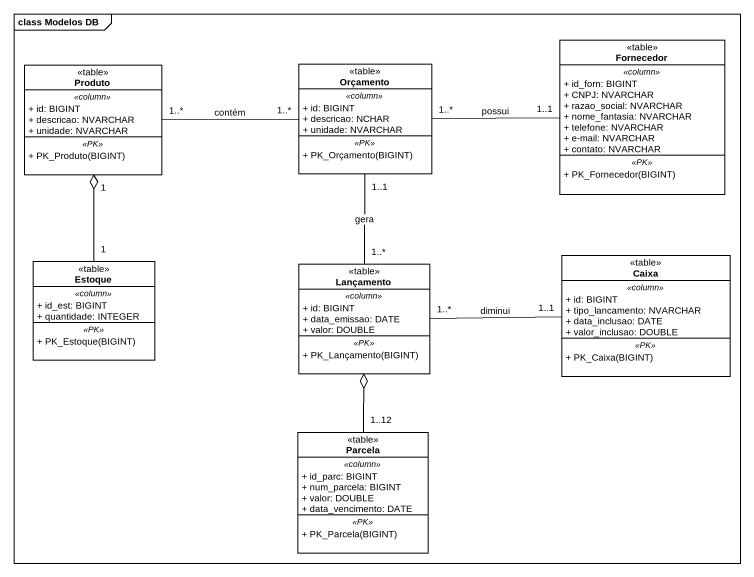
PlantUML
@startuml
mainframe class Modelos DB
hide circle
hide empty members
skinparam classAttributeIconSize 0
class Fornecedor <<table>> {
  .. <<column>> ..
  + id_forn: BIGINT
  + CNPJ: NVARCHAR
  + razao_social: NVARCHAR
  + nome_fantasia: NVARCHAR
  + telefone: NVARCHAR
  + e-mail: NVARCHAR
  + contato: NVARCHAR
  .. <<PK>> ..
  + PK_Fornecedor(BIGINT)
}
class Produto <<table>> {
  .. <<column>> ..
  + id: BIGINT
  + descricao: NVARCHAR
  + unidade: NVARCHAR
  .. <<PK>> ..
  + PK_Produto(BIGINT)
}
class Orçamento <<table>> {
  .. <<column>> ..
  + id: BIGINT
  + descricao: NCHAR
  + unidade: NVARCHAR
  .. <<PK>> ..
  + PK_Orçamento(BIGINT)
}
class Estoque <<table>> {
  .. <<column>> ..
  + id_est: BIGINT
  + quantidade: INTEGER
  .. <<PK>> ..
  + PK_Estoque(BIGINT)
}
class Lançamento <<table>> {
  .. <<column>> ..
  + id: BIGINT
  + data_emissao: DATE
  + valor: DOUBLE
  .. <<PK>> ..
  + PK_Lançamento(BIGINT)
}
class Caixa <<table>> {
  .. <<column>> ..
  + id: BIGINT
  + tipo_lancamento: NVARCHAR
  + data_inclusao: DATE
  + valor_inclusao: DOUBLE
  .. <<PK>> ..
  + PK_Caixa(BIGINT)
}
class Parcela <<table>> {
  .. <<column>> ..
  + id_parc: BIGINT
  + num_parcela: BIGINT
  + valor: DOUBLE
  + data_vencimento: DATE
  .. <<PK>> ..
  + PK_Parcela(BIGINT)
}
Fornecedor "1..1" -left- "1..*" Orçamento : possui
Orçamento "1..*" -left- "1..*" Produto : contém
Estoque "1" -up-o "1" Produto
Lançamento "1..*" -up- "1..1" Orçamento : gera
Caixa "1..1" -left- "1..*" Lançamento : diminui
Parcela "1..12" -up-o Lançamento
@enduml
